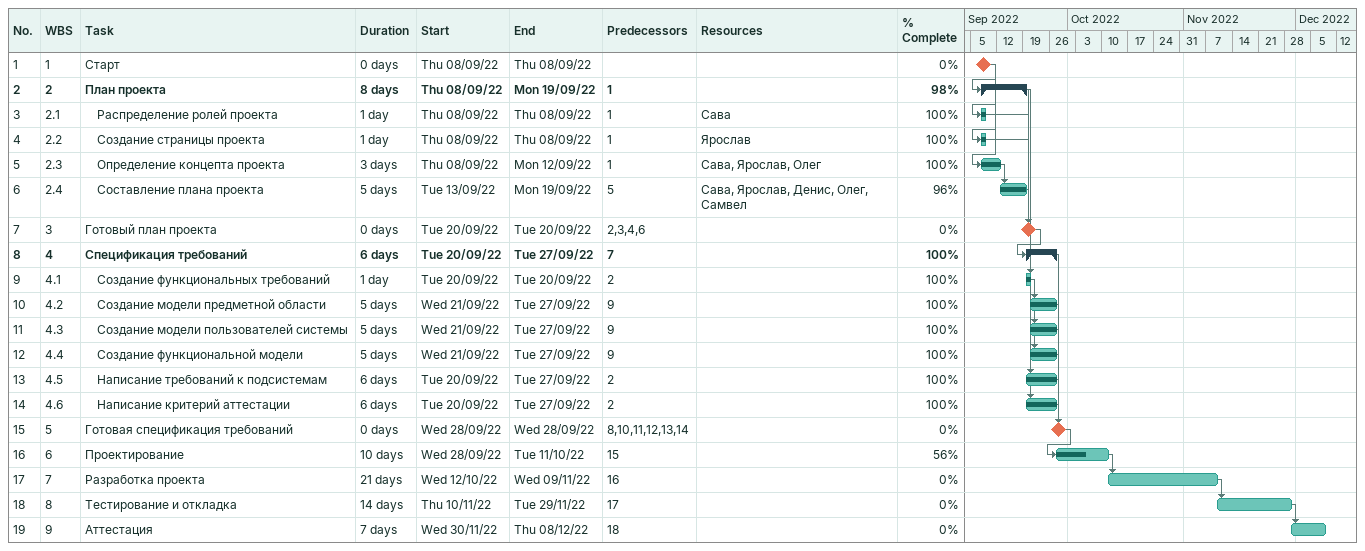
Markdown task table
| ID | WBS | Task | Duration | Start | Finish | Predecessors | Resources | % complete |
|---|---|---|---|---|---|---|---|---|
| 1 | 1 | Старт | 0d | 2022-09-08 | 2022-09-08 |  |  | 0 |
| 2 | 2 | **План проекта** | 8d | 2022-09-08 | 2022-09-19 | 1 |  | 98 |
| 3 | 2.1 | Распределение ролей проекта | 1d | 2022-09-08 | 2022-09-08 | 1 | Сава | 100 |
| 4 | 2.2 | Создание страницы проекта | 1d | 2022-09-08 | 2022-09-08 | 1 | Ярослав | 100 |
| 5 | 2.3 | Определение концепта проекта | 3d | 2022-09-08 | 2022-09-12 | 1 | Сава, Ярослав, Олег | 100 |
| 6 | 2.4 | Составление плана проекта | 5d | 2022-09-13 | 2022-09-19 | 5 | Сава, Ярослав, Денис, Олег, Самвел | 96 |
| 7 | 3 | Готовый план проекта | 0d | 2022-09-20 | 2022-09-20 | 2, 3, 4, 6 |  | 0 |
| 8 | 4 | **Спецификация требований** | 6d | 2022-09-20 | 2022-09-27 | 7 |  | 100 |
| 9 | 4.1 | Создание функциональных требований | 1d | 2022-09-20 | 2022-09-20 | 2 |  | 100 |
| 10 | 4.2 | Создание модели предметной области | 5d | 2022-09-21 | 2022-09-27 | 9 |  | 100 |
| 11 | 4.3 | Создание модели пользователей системы | 5d | 2022-09-21 | 2022-09-27 | 9 |  | 100 |
| 12 | 4.4 | Создание функциональной модели | 5d | 2022-09-21 | 2022-09-27 | 9 |  | 100 |
| 13 | 4.5 | Написание требований к подсистемам | 6d | 2022-09-20 | 2022-09-27 | 2 |  | 100 |
| 14 | 4.6 | Написание критерий аттестации | 6d | 2022-09-20 | 2022-09-27 | 2 |  | 100 |
| 15 | 5 | Готовая спецификация требований | 0d | 2022-09-28 | 2022-09-28 | 8, 10, 11, 12, 13, 14 |  | 0 |
| 16 | 6 | Проектирование | 10d | 2022-09-28 | 2022-10-11 | 15 |  | 56 |
| 17 | 7 | Разработка проекта | 21d | 2022-10-12 | 2022-11-09 | 16 |  | 0 |
| 18 | 8 | Тестирование и откладка | 14d | 2022-11-10 | 2022-11-29 | 17 |  | 0 |
| 19 | 9 | Аттестация | 7d | 2022-11-30 | 2022-12-08 | 18 |  | 0 |
